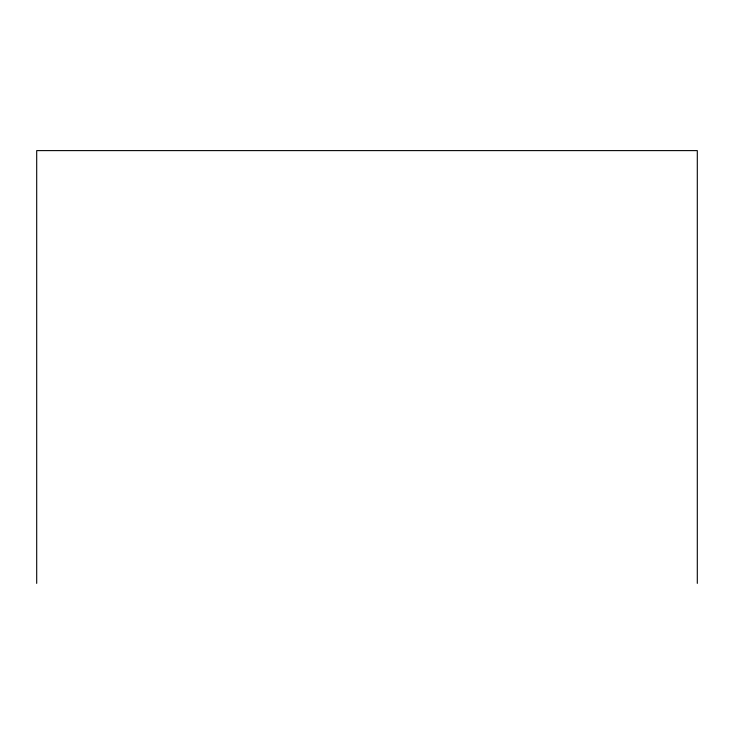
<?xml version="1.0" encoding="UTF-8"?>
<svg xmlns="http://www.w3.org/2000/svg" width="734" height="734" viewBox="0 0 734 734"><rect width="100%" height="100%" fill="white"/><g stroke="black" fill="none" stroke-linecap="round" stroke-linejoin="round"><path stroke-width="1.1" d="M697.3 583.392L697.3 150.608L36.7 150.608L36.7 583.392"/></g></svg>
